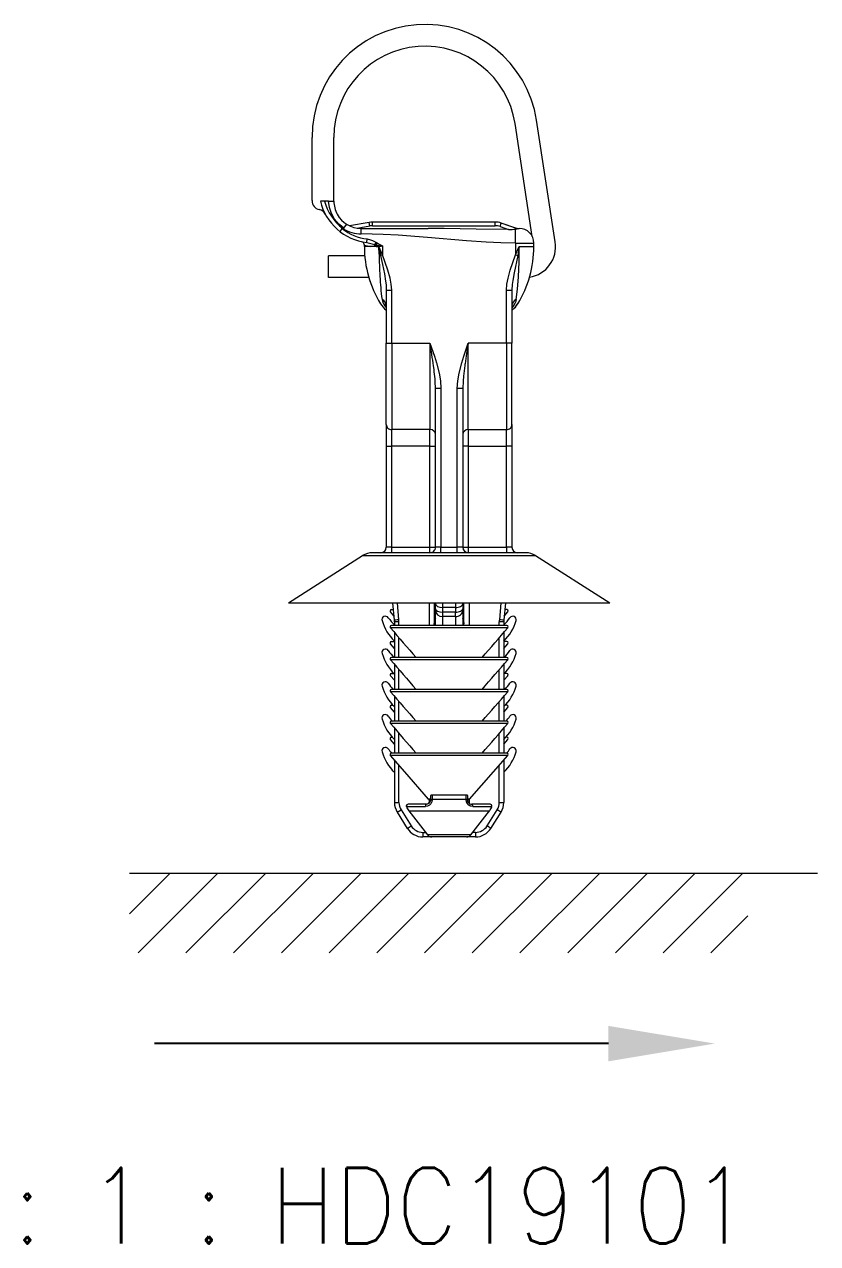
# Model space of a CAD drawing. Header units: inches. Extents: x 47316 to 59086, y 3141 to 11743.
# Drawn here: x 54996.73 to 55022.85, y 10126.81 to 10166.97 of the extents above; entities that cross this region are included whole.
import ezdxf

# ---------------------------------------------------------------- set-up
doc = ezdxf.new("R2010")
doc.units = ezdxf.units.IN
doc.header["$MEASUREMENT"] = 0
doc.styles.get("Standard").update_dxf_attribs({"font": ''})
doc.styles.get('Standard').set_extended_font_data('SimSun')

msp = doc.modelspace()

# ---------------------------------------------------------------- linework, layer by layer
at = {"color": 0, "lineweight": 15}
for p, q in [((55014.215, 10159.799, 0), (55013.602, 10163.807, 0)), ((55013.459, 10159.981, 0), (55012.891, 10163.699, 0)), ((55006.205, 10161.16, 0), (55006.205, 10163.245, 0)), ((55006.925, 10161.145, 0), (55006.925, 10163.245, 0)), ((55006.614, 10161.145, 0), (55006.48, 10161.145, 0)), ((55006.746, 10161.145, 0), (55006.614, 10161.145, 0)), ((55006.776, 10160.937, 0), (55006.746, 10161.145, 0)), ((55006.746, 10161.145, 0), (55006.925, 10161.145, 0)), ((55006.845, 10160.737, 0), (55006.776, 10160.937, 0)), ((55006.951, 10160.55, 0), (55006.845, 10160.737, 0)), ((55007.09, 10160.387, 0), (55006.951, 10160.55, 0)), ((55007.171, 10160.317, 0), (55007.09, 10160.387, 0)), ((55007.131, 10160.142, 0), (55007.138, 10160.155, 0)), ((55007.131, 10160.141, 0), (55007.131, 10160.142, 0)), ((55007.131, 10160.14, 0), (55007.131, 10160.141, 0)), ((55007.138, 10160.155, 0), (55007.199, 10160.239, 0)), ((55007.258, 10160.256, 0), (55007.171, 10160.317, 0)), ((55007.228, 10160.245, 0), (55007.217, 10160.245, 0)), ((55007.258, 10160.256, 0), (55007.336, 10160.372, 0)), ((55007.336, 10160.372, 0), (55007.343, 10160.38, 0)), ((55007.343, 10160.38, 0), (55007.345, 10160.382, 0)), ((55007.345, 10160.382, 0), (55007.346, 10160.383, 0)), ((55007.346, 10160.383, 0), (55007.347, 10160.383, 0)), ((55008.089, 10160.446, 0), (55007.439, 10160.332, 0)), ((55008.089, 10160.446, 0), (55007.439, 10160.332, 0)), ((55007.693, 10160.255, 0), (55008.11, 10160.328, 0)), ((55007.825, 10160.065, 0), (55007.825, 10160.245, 0)), ((55007.825, 10160.245, 0), (55010.027, 10160.245, 0)), ((55008.11, 10160.328, 0), (55008.089, 10160.446, 0)), ((55012.238, 10160.455, 0), (55008.192, 10160.455, 0)), ((55008.192, 10160.335, 0), (55008.192, 10160.455, 0)), ((55012.238, 10160.455, 0), (55008.192, 10160.455, 0)), ((55008.192, 10160.335, 0), (55012.238, 10160.335, 0)), ((55010.556, 10160.242, 0), (55010.027, 10160.245, 0)), ((55011.616, 10160.225, 0), (55010.556, 10160.242, 0)), ((55012.675, 10160.211, 0), (55011.616, 10160.225, 0)), ((55012.238, 10160.335, 0), (55012.238, 10160.455, 0)), ((55012.397, 10160.308, 0), (55012.437, 10160.422, 0)), ((55012.397, 10160.308, 0), (55012.675, 10160.211, 0)), ((55012.953, 10160.241, 0), (55012.437, 10160.422, 0)), ((55012.94, 10160.245, 0), (55012.437, 10160.422, 0)), ((55012.91, 10160.225, 0), (55012.941, 10160.231, 0)), ((55012.91, 10159.765, 0), (55012.91, 10160.225, 0)), ((55012.94, 10160.245, 0), (55013.03, 10160.245, 0)), ((55012.941, 10160.231, 0), (55012.953, 10160.234, 0)), ((55012.956, 10160.239, 0), (55012.953, 10160.241, 0)), ((55012.953, 10160.234, 0), (55012.956, 10160.236, 0)), ((55012.957, 10160.238, 0), (55012.956, 10160.239, 0)), ((55012.956, 10160.236, 0), (55012.957, 10160.237, 0)), ((55012.957, 10160.237, 0), (55012.957, 10160.238, 0)), ((55012.957, 10160.238, 0), (55012.957, 10160.238, 0)), ((55008.552, 10160.049, 0), (55007.825, 10160.065, 0)), ((55008.008, 10159.779, 0), (55008.023, 10159.898, 0)), ((55008.008, 10159.779, 0), (55008.097, 10159.762, 0)), ((55008.023, 10159.898, 0), (55008.128, 10159.874, 0)), ((55008.097, 10159.762, 0), (55008.27, 10159.717, 0)), ((55008.128, 10159.874, 0), (55008.193, 10159.849, 0)), ((55008.193, 10159.849, 0), (55008.31, 10159.789, 0)), ((55008.31, 10159.789, 0), (55008.27, 10159.717, 0)), ((55008.31, 10159.789, 0), (55008.347, 10159.769, 0)), ((55008.347, 10159.769, 0), (55008.312, 10159.707, 0)), ((55009.037, 10160.022, 0), (55008.552, 10160.049, 0)), ((55010.005, 10159.947, 0), (55009.037, 10160.022, 0)), ((55011.295, 10159.837, 0), (55010.005, 10159.947, 0)), ((55011.941, 10159.794, 0), (55011.295, 10159.837, 0)), ((55012.426, 10159.773, 0), (55011.941, 10159.794, 0)), ((55012.91, 10159.765, 0), (55012.426, 10159.773, 0)), ((55012.91, 10159.765, 0), (55012.91, 10159.38, 0)), ((55012.91, 10159.765, 0), (55013.51, 10159.765, 0)), ((55013.51, 10159.645, 0), (55013.51, 10159.765, 0)), ((55006.743, 10158.625, 0), (55006.743, 10159.345, 0)), ((55007.943, 10159.345, 0), (55006.743, 10159.345, 0)), ((55007.93, 10159.645, 0), (55007.93, 10159.692, 0)), ((55008.28, 10159.645, 0), (55007.93, 10159.645, 0)), ((55008.209, 10159.647, 0), (55008.135, 10159.653, 0)), ((55008.28, 10159.645, 0), (55008.209, 10159.647, 0)), ((55008.27, 10159.717, 0), (55008.312, 10159.707, 0)), ((55008.319, 10159.645, 0), (55008.28, 10159.645, 0)), ((55008.41, 10159.645, 0), (55008.319, 10159.645, 0)), ((55008.53, 10159.38, 0), (55008.41, 10159.645, 0)), ((55008.412, 10159.393, 0), (55008.41, 10159.645, 0)), ((55008.41, 10159.645, 0), (55008.463, 10159.359, 0)), ((55008.53, 10159.38, 0), (55008.463, 10159.359, 0)), ((55008.463, 10159.359, 0), (55008.526, 10159.054, 0)), ((55008.53, 10159.669, 0), (55008.53, 10159.38, 0)), ((55008.619, 10159.126, 0), (55008.53, 10159.38, 0)), ((55012.822, 10159.126, 0), (55012.91, 10159.38, 0)), ((55012.978, 10159.359, 0), (55012.859, 10158.784, 0)), ((55012.91, 10159.38, 0), (55013.03, 10159.645, 0)), ((55012.91, 10159.38, 0), (55012.978, 10159.359, 0)), ((55013.03, 10159.645, 0), (55012.978, 10159.359, 0)), ((55013.023, 10159.141, 0), (55013.03, 10159.645, 0)), ((55013.03, 10159.645, 0), (55013.51, 10159.645, 0)), ((55008.526, 10159.054, 0), (55008.588, 10158.754, 0)), ((55008.707, 10158.869, 0), (55008.619, 10159.126, 0)), ((55012.733, 10158.869, 0), (55012.822, 10159.126, 0)), ((55013, 10158.656, 0), (55013.023, 10159.141, 0)), ((55008.078, 10158.625, 0), (55006.743, 10158.625, 0)), ((55008.092, 10158.579, 0), (55008.116, 10158.505, 0)), ((55008.588, 10158.754, 0), (55008.628, 10158.508, 0)), ((55008.781, 10158.607, 0), (55008.707, 10158.869, 0)), ((55008.817, 10158.408, 0), (55008.781, 10158.607, 0)), ((55012.624, 10158.408, 0), (55012.66, 10158.607, 0)), ((55012.66, 10158.607, 0), (55012.733, 10158.869, 0)), ((55012.815, 10158.525, 0), (55012.8, 10158.397, 0)), ((55012.859, 10158.784, 0), (55012.815, 10158.525, 0)), ((55012.969, 10158.249, 0), (55013, 10158.656, 0)), ((55008.628, 10158.508, 0), (55008.642, 10158.387, 0)), ((55008.642, 10158.387, 0), (55008.65, 10158.208, 0)), ((55008.65, 10158.207, 0), (55008.83, 10158.207, 0)), ((55008.65, 10158.207, 0), (55008.65, 10156.471, 0)), ((55008.83, 10158.207, 0), (55008.817, 10158.408, 0)), ((55008.83, 10156.471, 0), (55008.83, 10158.207, 0)), ((55012.61, 10158.207, 0), (55012.624, 10158.408, 0)), ((55012.61, 10156.471, 0), (55012.61, 10158.207, 0)), ((55012.61, 10158.207, 0), (55012.79, 10158.207, 0)), ((55012.8, 10158.397, 0), (55012.79, 10158.208, 0)), ((55012.79, 10158.207, 0), (55012.79, 10156.471, 0)), ((55012.93, 10157.909, 0), (55012.969, 10158.249, 0)), ((55008.511, 10157.909, 0), (55008.552, 10157.787, 0)), ((55008.552, 10157.787, 0), (55008.627, 10157.667, 0)), ((55012.882, 10157.771, 0), (55012.791, 10157.639, 0)), ((55012.912, 10157.84, 0), (55012.882, 10157.771, 0)), ((55012.93, 10157.909, 0), (55012.912, 10157.84, 0)), ((55008.627, 10157.667, 0), (55008.65, 10157.64, 0)), ((55008.648, 10157.709, 0), (55008.65, 10157.699, 0)), ((55012.79, 10157.699, 0), (55012.792, 10157.709, 0)), ((55012.79, 10157.395, 0), (55012.79, 10156.645, 0)), ((55008.65, 10156.471, 0), (55008.83, 10156.471, 0)), ((55008.65, 10153.783, 0), (55008.65, 10156.471, 0)), ((55008.83, 10156.471, 0), (55010.09, 10156.471, 0)), ((55008.83, 10156.471, 0), (55008.83, 10153.62, 0)), ((55010.09, 10156.471, 0), (55010.238, 10156.037, 0)), ((55010.09, 10156.471, 0), (55010.09, 10153.62, 0)), ((55011.202, 10156.037, 0), (55011.35, 10156.471, 0)), ((55012.61, 10156.471, 0), (55011.35, 10156.471, 0)), ((55011.35, 10153.62, 0), (55011.35, 10156.471, 0)), ((55012.61, 10156.471, 0), (55012.61, 10153.62, 0)), ((55012.79, 10156.471, 0), (55012.61, 10156.471, 0)), ((55012.79, 10153.783, 0), (55012.79, 10156.471, 0)), ((55010.223, 10155.604, 0), (55010.208, 10155.716, 0)), ((55010.238, 10156.037, 0), (55010.307, 10155.816, 0)), ((55010.307, 10155.816, 0), (55010.391, 10155.481, 0)), ((55011.049, 10155.481, 0), (55011.134, 10155.816, 0)), ((55011.134, 10155.816, 0), (55011.202, 10156.037, 0)), ((55011.234, 10155.726, 0), (55011.193, 10155.378, 0)), ((55011.243, 10155.791, 0), (55011.234, 10155.726, 0)), ((55010.391, 10155.481, 0), (55010.433, 10155.227, 0)), ((55011.008, 10155.227, 0), (55011.049, 10155.481, 0)), ((55011.193, 10155.378, 0), (55011.179, 10155.21, 0)), ((55010.45, 10154.97, 0), (55010.27, 10154.97, 0)), ((55010.27, 10149.745, 0), (55010.27, 10154.97, 0)), ((55010.433, 10155.227, 0), (55010.45, 10154.97, 0)), ((55010.45, 10154.97, 0), (55010.45, 10149.745, 0)), ((55010.99, 10154.97, 0), (55011.008, 10155.227, 0)), ((55010.99, 10149.745, 0), (55010.99, 10154.97, 0)), ((55011.17, 10154.97, 0), (55010.99, 10154.97, 0)), ((55011.179, 10155.21, 0), (55011.17, 10154.97, 0)), ((55011.17, 10154.97, 0), (55011.17, 10149.745, 0)), ((55008.65, 10153.783, 0), (55008.65, 10153.073, 0)), ((55012.79, 10153.783, 0), (55012.79, 10153.073, 0)), ((55010.09, 10153.62, 0), (55008.83, 10153.62, 0)), ((55008.83, 10153.073, 0), (55008.83, 10153.62, 0)), ((55010.09, 10153.073, 0), (55010.09, 10153.62, 0)), ((55011.35, 10153.62, 0), (55012.61, 10153.62, 0)), ((55011.35, 10153.62, 0), (55011.35, 10153.073, 0)), ((55012.61, 10153.073, 0), (55012.61, 10153.62, 0)), ((55008.65, 10153.073, 0), (55008.65, 10149.745, 0)), ((55008.65, 10153.073, 0), (55008.83, 10153.073, 0)), ((55010.09, 10153.073, 0), (55008.83, 10153.073, 0)), ((55008.83, 10149.745, 0), (55008.83, 10153.073, 0)), ((55010.09, 10149.745, 0), (55010.09, 10153.073, 0)), ((55010.09, 10153.073, 0), (55010.27, 10153.073, 0)), ((55011.35, 10153.073, 0), (55011.17, 10153.073, 0)), ((55011.35, 10153.073, 0), (55012.61, 10153.073, 0)), ((55011.35, 10153.073, 0), (55011.35, 10149.745, 0)), ((55012.61, 10149.745, 0), (55012.61, 10153.073, 0)), ((55012.79, 10153.073, 0), (55012.61, 10153.073, 0)), ((55012.79, 10153.073, 0), (55012.79, 10149.745, 0)), ((55008.83, 10149.745, 0), (55008.65, 10149.745, 0)), ((55008.83, 10149.745, 0), (55010.09, 10149.745, 0)), ((55008.83, 10149.565, 0), (55008.83, 10149.745, 0)), ((55010.09, 10149.745, 0), (55010.27, 10149.745, 0)), ((55010.09, 10149.565, 0), (55010.09, 10149.745, 0)), ((55010.45, 10149.745, 0), (55010.27, 10149.745, 0)), ((55010.45, 10149.745, 0), (55010.99, 10149.745, 0)), ((55010.45, 10149.566, 0), (55010.45, 10149.745, 0)), ((55010.99, 10149.565, 0), (55010.99, 10149.745, 0)), ((55011.17, 10149.745, 0), (55010.99, 10149.745, 0)), ((55011.17, 10149.745, 0), (55011.35, 10149.745, 0)), ((55011.35, 10149.745, 0), (55011.35, 10149.565, 0)), ((55011.35, 10149.745, 0), (55012.61, 10149.745, 0)), ((55012.61, 10149.745, 0), (55012.61, 10149.565, 0)), ((55012.79, 10149.745, 0), (55012.61, 10149.745, 0)), ((55005.43, 10147.915, 0), (55007.873, 10149.471, 0)), ((55007.873, 10149.471, 0), (55013.568, 10149.471, 0)), ((55013.245, 10149.565, 0), (55008.195, 10149.565, 0)), ((55013.568, 10149.471, 0), (55016.01, 10147.915, 0)), ((55005.43, 10147.915, 0), (55016.01, 10147.915, 0)), ((55008.824, 10147.69, 0), (55008.886, 10147.69, 0)), ((55008.918, 10147.342, 0), (55008.866, 10147.915, 0)), ((55009.066, 10147.356, 0), (55009.015, 10147.915, 0)), ((55010.061, 10147.915, 0), (55010.061, 10147.165, 0)), ((55010.235, 10147.262, 0), (55010.235, 10147.915, 0)), ((55010.27, 10147.878, 0), (55010.27, 10147.915, 0)), ((55010.27, 10147.722, 0), (55010.27, 10147.878, 0)), ((55010.27, 10147.656, 0), (55010.27, 10147.722, 0)), ((55010.51, 10147.765, 0), (55010.51, 10147.915, 0)), ((55010.51, 10147.61, 0), (55010.51, 10147.765, 0)), ((55010.93, 10147.765, 0), (55010.51, 10147.765, 0)), ((55010.93, 10147.915, 0), (55010.93, 10147.765, 0)), ((55010.93, 10147.765, 0), (55010.93, 10147.61, 0)), ((55011.17, 10147.878, 0), (55011.17, 10147.915, 0)), ((55011.17, 10147.878, 0), (55011.17, 10147.722, 0)), ((55011.17, 10147.656, 0), (55011.17, 10147.722, 0)), ((55011.206, 10147.262, 0), (55011.206, 10147.915, 0)), ((55011.38, 10147.915, 0), (55011.38, 10147.165, 0)), ((55012.426, 10147.915, 0), (55012.375, 10147.356, 0)), ((55012.575, 10147.915, 0), (55012.523, 10147.342, 0)), ((55012.617, 10147.69, 0), (55012.554, 10147.69, 0)), ((55008.905, 10147.482, 0), (55008.791, 10147.614, 0)), ((55008.92, 10147.288, 0), (55008.92, 10147.165, 0)), ((55009.069, 10147.288, 0), (55008.921, 10147.288, 0)), ((55009.069, 10147.165, 0), (55009.069, 10147.288, 0)), ((55010.266, 10147.4, 0), (55010.27, 10147.409, 0)), ((55010.27, 10147.165, 0), (55010.27, 10147.656, 0)), ((55010.51, 10147.466, 0), (55010.51, 10147.61, 0)), ((55010.93, 10147.61, 0), (55010.51, 10147.61, 0)), ((55010.51, 10147.165, 0), (55010.51, 10147.466, 0)), ((55010.93, 10147.466, 0), (55010.51, 10147.466, 0)), ((55010.93, 10147.466, 0), (55010.93, 10147.61, 0)), ((55010.93, 10147.466, 0), (55010.93, 10147.165, 0)), ((55011.17, 10147.656, 0), (55011.17, 10147.165, 0)), ((55012.372, 10147.165, 0), (55012.372, 10147.288, 0)), ((55012.52, 10147.288, 0), (55012.372, 10147.288, 0)), ((55012.52, 10147.288, 0), (55012.52, 10147.165, 0)), ((55012.535, 10147.481, 0), (55012.65, 10147.614, 0)), ((55012.65, 10147.089, 0), (55008.791, 10147.089, 0)), ((55012.617, 10147.165, 0), (55008.824, 10147.165, 0)), ((55008.92, 10146.939, 0), (55008.92, 10146.115, 0)), ((55010.233, 10147.223, 0), (55010.235, 10147.262, 0)), ((55010.233, 10147.165, 0), (55010.233, 10147.223, 0)), ((55010.27, 10147.223, 0), (55010.233, 10147.223, 0)), ((55011.17, 10147.223, 0), (55011.208, 10147.223, 0)), ((55011.206, 10147.262, 0), (55011.208, 10147.223, 0)), ((55011.208, 10147.165, 0), (55011.208, 10147.223, 0)), ((55012.52, 10146.939, 0), (55012.52, 10146.115, 0)), ((55008.92, 10146.414, 0), (55008.791, 10146.564, 0)), ((55008.824, 10146.64, 0), (55008.92, 10146.64, 0)), ((55009.069, 10146.115, 0), (55009.069, 10146.767, 0)), ((55012.372, 10146.115, 0), (55012.372, 10146.767, 0)), ((55012.617, 10146.64, 0), (55012.52, 10146.64, 0)), ((55012.52, 10146.414, 0), (55012.65, 10146.564, 0)), ((55012.617, 10146.115, 0), (55008.824, 10146.115, 0)), ((55012.65, 10146.039, 0), (55008.791, 10146.039, 0)), ((55008.92, 10145.889, 0), (55008.92, 10145.065, 0)), ((55009.069, 10145.065, 0), (55009.069, 10145.717, 0)), ((55012.372, 10145.065, 0), (55012.372, 10145.717, 0)), ((55012.52, 10145.889, 0), (55012.52, 10145.065, 0)), ((55008.92, 10145.364, 0), (55008.791, 10145.514, 0)), ((55008.824, 10145.59, 0), (55008.905, 10145.59, 0)), ((55012.52, 10145.364, 0), (55012.65, 10145.514, 0)), ((55012.617, 10145.59, 0), (55012.536, 10145.59, 0)), ((55012.65, 10144.989, 0), (55008.791, 10144.989, 0)), ((55012.617, 10145.065, 0), (55008.824, 10145.065, 0)), ((55008.824, 10144.54, 0), (55008.875, 10144.54, 0)), ((55008.92, 10144.839, 0), (55008.92, 10144.015, 0)), ((55009.069, 10144.015, 0), (55009.069, 10144.667, 0)), ((55012.372, 10144.015, 0), (55012.372, 10144.667, 0)), ((55012.52, 10144.839, 0), (55012.52, 10144.015, 0)), ((55012.617, 10144.54, 0), (55012.565, 10144.54, 0)), ((55008.92, 10144.314, 0), (55008.791, 10144.464, 0)), ((55012.52, 10144.314, 0), (55012.65, 10144.464, 0)), ((55012.65, 10143.939, 0), (55008.791, 10143.939, 0)), ((55012.617, 10144.015, 0), (55008.824, 10144.015, 0)), ((55008.92, 10143.789, 0), (55008.92, 10142.965, 0)), ((55012.52, 10143.789, 0), (55012.52, 10142.965, 0)), ((55008.92, 10143.264, 0), (55008.791, 10143.414, 0)), ((55008.824, 10143.49, 0), (55008.847, 10143.49, 0)), ((55009.069, 10142.965, 0), (55009.069, 10143.617, 0)), ((55012.372, 10142.965, 0), (55012.372, 10143.617, 0)), ((55012.52, 10143.264, 0), (55012.65, 10143.414, 0)), ((55012.617, 10143.49, 0), (55012.593, 10143.49, 0)), ((55009.257, 10142.349, 0), (55008.791, 10142.889, 0)), ((55012.65, 10142.889, 0), (55008.791, 10142.889, 0)), ((55012.617, 10142.965, 0), (55008.824, 10142.965, 0)), ((55012.183, 10142.349, 0), (55012.65, 10142.889, 0)), ((55008.92, 10142.739, 0), (55008.92, 10141.338, 0)), ((55009.069, 10141.337, 0), (55009.069, 10142.567, 0)), ((55012.372, 10141.337, 0), (55012.372, 10142.567, 0)), ((55012.52, 10142.739, 0), (55012.52, 10141.337, 0)), ((55010.045, 10141.453, 0), (55009.257, 10142.349, 0)), ((55011.395, 10141.453, 0), (55012.183, 10142.349, 0)), ((55008.921, 10141.338, 0), (55009.069, 10141.338, 0)), ((55009.97, 10141.285, 0), (55009.367, 10141.285, 0)), ((55010.12, 10141.453, 0), (55010.045, 10141.453, 0)), ((55010.061, 10141.413, 0), (55010.061, 10141.345, 0)), ((55010.119, 10141.413, 0), (55010.061, 10141.413, 0)), ((55010.09, 10141.345, 0), (55010.061, 10141.345, 0)), ((55010.12, 10141.3, 0), (55010.074, 10141.249, 0)), ((55010.12, 10141.435, 0), (55010.12, 10141.572, 0)), ((55010.12, 10141.434, 0), (55010.12, 10141.435, 0)), ((55010.149, 10141.363, 0), (55010.12, 10141.3, 0)), ((55010.121, 10141.435, 0), (55010.16, 10141.435, 0)), ((55010.121, 10141.434, 0), (55010.16, 10141.433, 0)), ((55010.16, 10141.585, 0), (55010.13, 10141.585, 0)), ((55010.16, 10141.433, 0), (55010.149, 10141.363, 0)), ((55011.281, 10141.585, 0), (55010.16, 10141.585, 0)), ((55010.16, 10141.585, 0), (55010.16, 10141.435, 0)), ((55010.16, 10141.435, 0), (55010.16, 10141.433, 0)), ((55011.281, 10141.433, 0), (55010.16, 10141.433, 0)), ((55011.281, 10141.435, 0), (55011.281, 10141.585, 0)), ((55011.311, 10141.585, 0), (55011.281, 10141.585, 0)), ((55011.281, 10141.433, 0), (55011.281, 10141.435, 0)), ((55011.32, 10141.435, 0), (55011.281, 10141.435, 0)), ((55011.281, 10141.433, 0), (55011.32, 10141.434, 0)), ((55011.291, 10141.364, 0), (55011.281, 10141.433, 0)), ((55011.32, 10141.301, 0), (55011.291, 10141.364, 0)), ((55011.32, 10141.572, 0), (55011.32, 10141.435, 0)), ((55011.395, 10141.453, 0), (55011.32, 10141.453, 0)), ((55011.32, 10141.435, 0), (55011.32, 10141.434, 0)), ((55011.366, 10141.25, 0), (55011.32, 10141.301, 0)), ((55011.38, 10141.413, 0), (55011.322, 10141.413, 0)), ((55011.38, 10141.345, 0), (55011.35, 10141.345, 0)), ((55011.38, 10141.413, 0), (55011.38, 10141.345, 0)), ((55012.074, 10141.285, 0), (55011.47, 10141.285, 0)), ((55012.372, 10141.337, 0), (55012.52, 10141.337, 0)), ((55009.011, 10141.02, 0), (55009.344, 10140.487, 0)), ((55009.012, 10141.02, 0), (55009.137, 10141.099, 0)), ((55009.137, 10141.099, 0), (55009.47, 10140.567, 0)), ((55009.313, 10141.202, 0), (55009.943, 10141.202, 0)), ((55009.395, 10141.06, 0), (55012.046, 10141.06, 0)), ((55010.013, 10141.215, 0), (55009.943, 10141.202, 0)), ((55010.074, 10141.249, 0), (55010.013, 10141.215, 0)), ((55011.426, 10141.215, 0), (55011.366, 10141.25, 0)), ((55011.497, 10141.202, 0), (55011.426, 10141.215, 0)), ((55011.497, 10141.202, 0), (55012.127, 10141.202, 0)), ((55011.971, 10140.567, 0), (55012.303, 10141.099, 0)), ((55012.097, 10140.487, 0), (55012.429, 10141.02, 0)), ((55009.344, 10140.487, 0), (55009.47, 10140.567, 0)), ((55009.852, 10140.355, 0), (55009.941, 10140.355, 0)), ((55010.123, 10140.205, 0), (55009.853, 10140.205, 0)), ((55011.434, 10140.273, 0), (55010.006, 10140.273, 0)), ((55010.148, 10140.205, 0), (55010.123, 10140.205, 0)), ((55011.292, 10140.205, 0), (55010.149, 10140.205, 0)), ((55011.292, 10140.205, 0), (55011.318, 10140.205, 0)), ((55011.588, 10140.205, 0), (55011.318, 10140.205, 0)), ((55011.589, 10140.355, 0), (55011.499, 10140.355, 0)), ((55011.589, 10140.355, 0), (55011.588, 10140.205, 0)), ((55000.199, 10139.012, 0), (55022.855, 10139.012, 0)), ((55000.199, 10137.673, 0), (55001.537, 10139.012, 0)), ((55000.48, 10136.384, 0), (55003.109, 10139.012, 0)), ((55002.052, 10136.384, 0), (55004.68, 10139.012, 0)), ((55003.624, 10136.384, 0), (55006.252, 10139.012, 0)), ((55005.195, 10136.384, 0), (55007.823, 10139.012, 0)), ((55006.767, 10136.384, 0), (55009.395, 10139.012, 0)), ((55008.338, 10136.384, 0), (55010.966, 10139.012, 0)), ((55009.91, 10136.384, 0), (55012.538, 10139.012, 0)), ((55011.481, 10136.384, 0), (55014.109, 10139.012, 0)), ((55013.053, 10136.384, 0), (55015.681, 10139.012, 0)), ((55014.624, 10136.384, 0), (55017.253, 10139.012, 0)), ((55016.196, 10136.384, 0), (55018.824, 10139.012, 0)), ((55017.767, 10136.384, 0), (55020.396, 10139.012, 0)), ((55019.339, 10136.384, 0), (55020.561, 10137.606, 0))]:
    msp.add_line(p, q, dxfattribs=at)
msp.add_line((55015.967, 10133.399, 0), (55001.019, 10133.399, 0))
for centre, radius, start, end in [((55009.925, 10163.245, 0), 3.72, 8.6907, 180), ((55009.925, 10163.245, 0), 3, 8.6907, 180), ((55006.505, 10161.16, 0), 0.3, 180, 257.8671), ((55008.23, 10161.565, 0), 1.8, 193.4934, 262.9198), ((55008.256, 10161.596, 0), 1.703, 195.3591, 232.431), ((55007.825, 10161.145, 0), 0.9, 179.9958, 194.2733), ((55006.379, 10160.574, 0), 0.3, 28.1714, 77.8671), ((55007.846, 10161.156, 0), 0.923, 194.5975, 208.6583), ((55007.825, 10161.145, 0), 0.9, 208.6986, 269.9997), ((55007.214, 10160.224, 0), 0.0215, 82.2918, 134.4217), ((55008.23, 10161.565, 0), 1.68, 232.136, 262.9198), ((55007.234, 10160.28, 0), 0.0349, 260.7414, 315.6289), ((55007.817, 10161.119, 0), 1.053, 236.0186, 270.4543), ((55008.192, 10159.855, 0), 0.6, 90, 99.9262), ((55008.192, 10159.855, 0), 0.6, 90, 99.9262), ((55008.192, 10159.855, 0), 0.48, 90, 99.9262), ((55012.238, 10159.855, 0), 0.6, 70.71, 90), ((55012.238, 10159.855, 0), 0.6, 70.71, 90), ((55012.238, 10159.855, 0), 0.48, 70.71, 90), ((55012.71, 10161.684, 0), 1.474, 268.6694, 277.829), ((55013.03, 10159.765, 0), 0.48, 0, 90), ((55007.81, 10159.692, 0), 0.12, 360, 77.3644), ((55009.872, 10162.352, 0), 3, 239.4501, 243.4352), ((55013.207, 10159.645, 0), 1.02, 279.005, 8.6907), ((55008.162, 10160.489, 0), 0.83, 253.828, 260.4548), ((55011.53, 10159.645, 0), 3.6, 180, 211.4432), ((55008.317, 10161.251, 0), 1.608, 259.4841, 263.4934), ((55008.032, 10159.648, 0), 0.247, 359.3452, 16.2543), ((55008.76, 10161.616, 0), 1.961, 256.7897, 263.2676), ((55008.012, 10159.641, 0), 0.307, 0.9149, 12.4563), ((55008.28, 10160.987, 0), 1.341, 271.6907, 280.7638), ((55024.818, 10159.649, 0), 16.407, 180.8936, 183.4183), ((55009.91, 10159.645, 0), 3.6, 328.5566, 0), ((55017.374, 10159.111, 0), 8.945, 182.8256, 187.7285), ((55009.187, 10158.208, 0), 0.851, 211.1816, 230.9109), ((55009.184, 10158.206, 0), 0.847, 211.1942, 230.9871), ((55012.253, 10158.208, 0), 0.852, 309.098, 328.7997), ((55012.252, 10158.21, 0), 0.853, 310.2426, 328.7594), ((54980.677, 10151.466, 0), 29.835, 8.1895, 9.6579), ((55039.188, 10151.725, 0), 28.239, 170.3253, 171.7229), ((55004.834, 10154.876, 0), 5.438, 0.9814, 7.6829), ((55008.47, 10149.745, 0), 0.18, 270.7024, 0), ((55010.09, 10149.745, 0), 0.18, 269.9997, 0), ((55011.35, 10149.745, 0), 0.18, 180, 269.9997), ((55012.97, 10149.745, 0), 0.18, 180, 270), ((55008.195, 10148.965, 0), 0.6, 89.9997, 122.4997), ((55013.245, 10148.965, 0), 0.6, 57.4997, 89.9997), ((55008.825, 10147.646, 0), 0.0448, 91.4964, 181.4249), ((55012.616, 10147.646, 0), 0.0448, 358.5744, 88.5029), ((55008.623, 10147.36, 0), 0.114, 34.6179, 195.9552), ((55009.955, 10147.741, 0), 1.5, 195.9552, 226.3695), ((55010, 10148.311, 0), 1.56, 214.6179, 226.1866), ((55008.827, 10147.644, 0), 0.0469, 179.8105, 220.4589), ((55008.32, 10147.288, 0), 0.6, 359.9997, 5.1941), ((55008.319, 10147.288, 0), 0.75, 0.0175, 5.1941), ((55010.602, 10147.251, 0), 0.367, 156.1107, 178.3005), ((55010.755, 10147.233, 0), 0.452, 3.6385, 23.0512), ((55013.122, 10147.288, 0), 0.75, 174.8052, 179.9828), ((55011.44, 10148.311, 0), 1.56, 313.8127, 325.3814), ((55013.12, 10147.288, 0), 0.6, 174.8052, 179.9997), ((55011.485, 10147.741, 0), 1.5, 313.6297, 344.0441), ((55012.614, 10147.644, 0), 0.0469, 319.5404, 0.1888), ((55012.818, 10147.36, 0), 0.114, 344.0441, 145.3814), ((55008.825, 10147.121, 0), 0.0448, 91.4964, 181.4249), ((55008.827, 10147.119, 0), 0.0469, 179.8105, 220.4589), ((55131.854, 10252.878, 0), 162.284, 220.68351, 221.13843), ((55010.213, 10147.099, 0), 0.164, 69.6097, 82.5491), ((55011.227, 10147.099, 0), 0.164, 97.4464, 110.39), ((54889.588, 10252.88, 0), 162.284, 318.86087, 319.31581), ((55012.616, 10147.121, 0), 0.0448, 358.5744, 88.5029), ((55012.614, 10147.119, 0), 0.0469, 319.5404, 0.1888), ((55008.825, 10146.596, 0), 0.0448, 91.4964, 181.4249), ((55008.827, 10146.594, 0), 0.0469, 179.8105, 220.4589), ((55012.616, 10146.596, 0), 0.0448, 358.5744, 88.5029), ((55012.614, 10146.594, 0), 0.0469, 319.5404, 0.1888), ((55008.623, 10146.28, 0), 0.114, 34.6179, 195.9552), ((55009.955, 10146.661, 0), 1.5, 195.9552, 226.3695), ((55010, 10147.231, 0), 1.56, 214.6179, 225.6741), ((55008.825, 10146.071, 0), 0.0448, 91.4964, 181.4249), ((55011.485, 10146.661, 0), 1.5, 313.6297, 344.0441), ((55011.44, 10147.231, 0), 1.56, 314.3252, 325.3814), ((55012.616, 10146.071, 0), 0.0448, 358.5744, 88.5029), ((55012.818, 10146.28, 0), 0.114, 344.0441, 145.3814), ((55008.827, 10146.069, 0), 0.0469, 179.8105, 220.4589), ((55131.854, 10251.828, 0), 162.284, 220.68351, 221.13843), ((54889.588, 10251.83, 0), 162.284, 318.86087, 319.31581), ((55012.614, 10146.069, 0), 0.0469, 319.5404, 0.1888), ((55008.623, 10145.2, 0), 0.114, 34.6179, 195.9552), ((55008.825, 10145.546, 0), 0.0448, 91.4964, 181.4249), ((55008.827, 10145.544, 0), 0.0469, 179.8105, 220.4589), ((55012.616, 10145.546, 0), 0.0448, 358.5744, 88.5029), ((55012.614, 10145.544, 0), 0.0469, 319.5404, 0.1888), ((55012.818, 10145.2, 0), 0.114, 344.0441, 145.3814), ((55009.955, 10145.581, 0), 1.5, 195.9552, 226.3695), ((55010, 10146.151, 0), 1.56, 214.6179, 224.1188), ((55008.825, 10145.021, 0), 0.0448, 91.4964, 181.4249), ((55008.827, 10145.019, 0), 0.0469, 179.8105, 220.4589), ((55131.854, 10250.778, 0), 162.284, 220.68351, 221.13843), ((54889.588, 10250.78, 0), 162.284, 318.86087, 319.31581), ((55011.485, 10145.581, 0), 1.5, 313.6297, 344.0441), ((55011.44, 10146.151, 0), 1.56, 315.8805, 325.3814), ((55012.616, 10145.021, 0), 0.0448, 358.5744, 88.5029), ((55012.614, 10145.019, 0), 0.0469, 319.5404, 0.1888), ((55008.825, 10144.496, 0), 0.0448, 91.4964, 181.4249), ((55008.827, 10144.494, 0), 0.0469, 179.8105, 220.4589), ((55012.616, 10144.496, 0), 0.0448, 358.5744, 88.5029), ((55012.614, 10144.494, 0), 0.0469, 319.5404, 0.1888), ((55008.623, 10144.12, 0), 0.114, 34.6179, 195.9552), ((55009.955, 10144.501, 0), 1.5, 195.9552, 226.3695), ((55010, 10145.071, 0), 1.56, 214.6179, 222.6033), ((55011.485, 10144.501, 0), 1.5, 313.6297, 344.0441), ((55011.44, 10145.071, 0), 1.56, 317.396, 325.3814), ((55012.818, 10144.12, 0), 0.114, 344.0441, 145.3814), ((55008.825, 10143.971, 0), 0.0448, 91.4964, 181.4249), ((55008.827, 10143.969, 0), 0.0469, 179.8105, 220.4589), ((55131.854, 10249.728, 0), 162.284, 220.68351, 221.13843), ((54889.588, 10249.73, 0), 162.284, 318.86087, 319.31581), ((55012.616, 10143.971, 0), 0.0448, 358.5744, 88.5029), ((55012.614, 10143.969, 0), 0.0469, 319.5404, 0.1888), ((55008.825, 10143.446, 0), 0.0448, 91.4964, 181.4249), ((55008.827, 10143.444, 0), 0.0469, 179.8105, 220.4589), ((55012.616, 10143.446, 0), 0.0448, 358.5744, 88.5029), ((55012.614, 10143.444, 0), 0.0469, 319.5404, 0.1888), ((55008.623, 10143.04, 0), 0.114, 34.6179, 195.9552), ((55009.955, 10143.421, 0), 1.5, 195.9552, 226.3695), ((55010, 10143.991, 0), 1.56, 214.6179, 221.1238), ((55008.825, 10142.921, 0), 0.0448, 91.4964, 181.4249), ((55008.827, 10142.919, 0), 0.0469, 179.8105, 220.4589), ((55011.485, 10143.421, 0), 1.5, 313.6297, 344.0441), ((55011.44, 10143.991, 0), 1.56, 318.8755, 325.3814), ((55012.616, 10142.921, 0), 0.0448, 358.5744, 88.5029), ((55012.614, 10142.919, 0), 0.0469, 319.5404, 0.1888), ((55012.818, 10143.04, 0), 0.114, 344.0441, 145.3814), ((55009.52, 10141.337, 0), 0.6, 179.9997, 211.9997), ((55009.522, 10141.338, 0), 0.453, 180.1343, 211.8876), ((55009.368, 10141.226, 0), 0.0589, 91.2506, 181.2002), ((55009.968, 10141.44, 0), 0.154, 270.7762, 320.5639), ((55010.001, 10141.413, 0), 0.0599, 0.0669, 42.1931), ((55010.001, 10141.345, 0), 0.0599, 319.5161, 359.9425), ((55009.97, 10141.435, 0), 0.15, 321.3702, 359.411), ((55010.13, 10141.576, 0), 0.00973, 91.6217, 201.0022), ((55011.311, 10141.576, 0), 0.00964, 338.3898, 88.983), ((55011.47, 10141.435, 0), 0.15, 180.5883, 219.7056), ((55011.472, 10141.44, 0), 0.155, 220.5379, 269.2444), ((55011.44, 10141.413, 0), 0.0599, 137.8062, 179.9324), ((55011.44, 10141.345, 0), 0.0599, 180.057, 220.5862), ((55012.072, 10141.226, 0), 0.059, 358.8299, 88.7475), ((55011.918, 10141.338, 0), 0.453, 328.1116, 359.8648), ((55011.92, 10141.337, 0), 0.6, 327.9997, 359.9997), ((55009.371, 10141.225, 0), 0.062, 179.8413, 201.6866), ((55009.877, 10141.429, 0), 0.607, 201.8954, 217.4297), ((55057.409, 10177.757, 0), 60.432, 217.39049, 218.33508), ((54964.032, 10177.757, 0), 60.432, 321.66423, 322.60882), ((55011.566, 10141.427, 0), 0.605, 322.539, 338.137), ((55012.069, 10141.225, 0), 0.0621, 338.1816, 0.0082), ((55009.853, 10140.805, 0), 0.6, 211.9997, 269.9997), ((55009.852, 10140.805, 0), 0.45, 212.0052, 269.9941), ((55011.588, 10140.805, 0), 0.6, 269.9997, 327.9997), ((55011.584, 10140.814, 0), 0.459, 270.6305, 327.3687), ((55010.148, 10140.386, 0), 0.181, 218.7038, 270.3536), ((55011.293, 10140.387, 0), 0.181, 269.6689, 321.2606)]:
    msp.add_arc(centre, radius, start, end, dxfattribs=at)
for centre, major_axis, ratio, start_param, end_param in [((55008.35, 10157.696, 0), (-0.3, 0), 0.838944, 3.141593, 4.147522), ((55013.09, 10157.696, 0), (-0.3, 0), 0.838944, 5.277256, 6.283185), ((55008.83, 10153.783, 0), (-0.18, 0), 0.910717, 0.000052, 1.570861), ((55012.61, 10153.783, 0), (-0.18, 0), 0.910716, 1.57076, 3.141563), ((55010.09, 10153.456, 0), (-0.18, 0), 0.910712, 3.141558, 4.712346), ((55011.35, 10153.456, 0), (-0.18, 0), 0.910714, 4.712403, 6.283197), ((55010.51, 10147.877, 0), (0.24, 0), 0.469472, 3.141593, 4.712389), ((55010.51, 10147.722, 0), (0.24, 0), 0.469472, 3.141593, 4.712389), ((55010.93, 10147.877, 0), (-0.24, 0), 0.469472, 1.570796, 3.141593), ((55010.93, 10147.722, 0), (-0.24, 0), 0.469472, 1.570796, 3.141593), ((55009.067, 10147.356, 0), (0.149, 0.014), 0.00079, 1.579487, 3.141593), ((55010.51, 10147.655, 0), (0.24, 0), 0.788011, 3.141593, 4.712389), ((55010.93, 10147.655, 0), (-0.24, 0), 0.788011, 1.570796, 3.141593), ((55012.373, 10147.356, 0), (0.149, -0.014), 0.00079, 6.283185, 7.845291), ((55009.97, 10141.225, 0), (0, -0.06), 0.484371, 3.141593, 5.107482), ((55011.47, 10141.225, 0), (0, 0.06), 0.484371, 4.317296, 6.283185), ((55012.302, 10141.099, 0), (0.127, -0.079), 0.004624, 0, 1.563396), ((55011.969, 10140.567, 0), (0.127, -0.079), 0.004624, 0, 1.563396), ((55009.853, 10140.355, 0), (0, 0.15), 0.008727, 1.570796, 3.141593), ((55010.123, 10140.355, 0), (0, -0.15), 0.008727, 6.124232, 6.283185), ((55011.318, 10140.355, 0), (0, 0.15), 0.008727, 3.141593, 3.301719)]:
    msp.add_ellipse(centre, major_axis=major_axis, ratio=ratio, start_param=start_param, end_param=end_param, dxfattribs=at)
msp.add_solid([(55015.967, 10133.982, 0), (55019.467, 10133.399, 0), (55015.967, 10132.815, 0)])

# ---------------------------------------------------------------- texts
at = {"color": 42, "linetype": 'Continuous', "lineweight": 15, "insert": (54994.805, 10129.311), "char_height": 2.5, "width": 30.85714, "attachment_point": 1}
msp.add_mtext('\\Fromans.shx;\\W0.9000000000;\\T1.0000000000;\\o\\l : 1 : HDC19101', dxfattribs=at)

doc.saveas('drawing.dxf')
